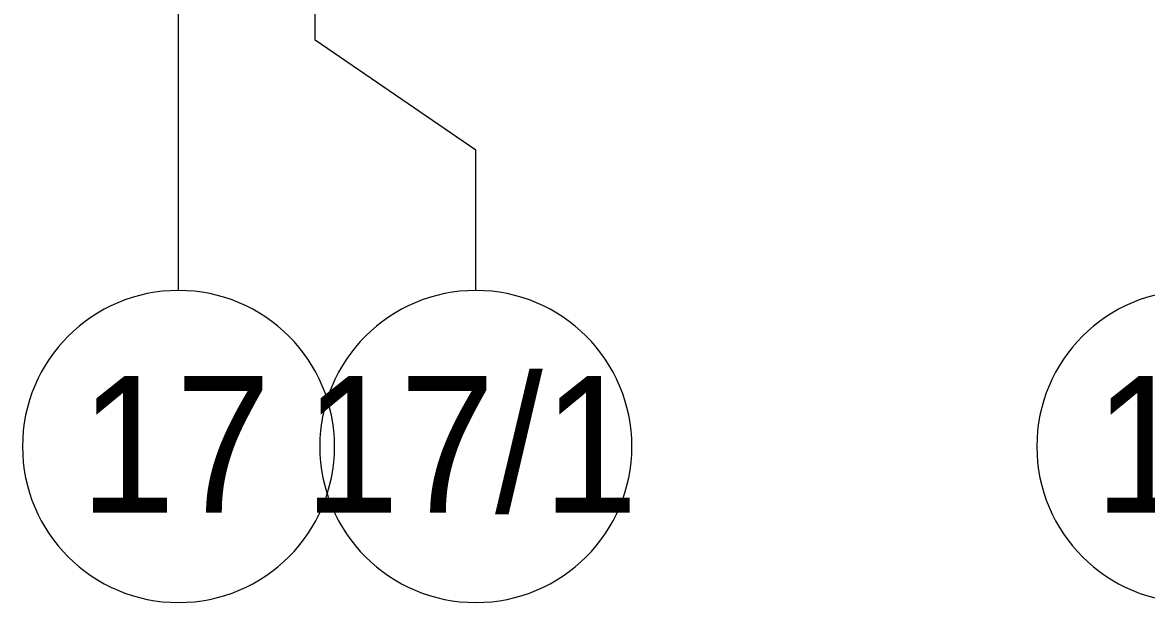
# Model space of a CAD drawing. Header units: millimetres. Extents: x -213911 to 415037, y -3642 to 107391.
# Drawn here: x 59725 to 65487, y -3642 to -668 of the extents above; entities that cross this region are included whole.
import ezdxf

# ---------------------------------------------------------------- set-up
doc = ezdxf.new("R2010")
doc.units = ezdxf.units.MM
doc.layers.add('Оси', color=7, linetype='Continuous', lineweight=9)
doc.layers.add('Оси-1', color=7, linetype='Continuous', lineweight=20)
doc.styles.add('Arial', font='arial.ttf', dxfattribs={"width": 0.9, "height": 700})

# ---------------------------------------------------------------- blocks, each defined once
blk = doc.blocks.new('Ось сетки - D8-29747960-Объем проектирования 1 этажа')
at = {"layer": 'Оси-1'}
for start, end in [(360, 180), (180, 360)]:
    blk.add_arc((0, 0), 4, start, end, dxfattribs=at)

msp = doc.modelspace()

# ---------------------------------------------------------------- linework, layer by layer
at = {"layer": 'Оси'}
for points in [[(60524.7, -2042.3), (60524.7, 2957.7), (60524.7, 22262), (60524.7, 27262)], [(62048.9, -2042.3), (62048.9, -1322.8), (61224.7, -759.5), (61224.7, 4240.5), (61224.7, 22262), (61224.7, 27262)]]:
    msp.add_lwpolyline(points, dxfattribs=at)

# ---------------------------------------------------------------- block references
at = {"layer": 'Оси-1', "xscale": 199.9999999999999, "yscale": 199.9999999999999, "zscale": 199.9999999999999}
for p in [(60524.7, -2842.3), (62048.9, -2842.3), (65724.7, -2842.3)]:
    msp.add_blockref('Ось сетки - D8-29747960-Объем проектирования 1 этажа', p, dxfattribs=at)

# ---------------------------------------------------------------- texts
at = {"layer": 'Оси', "char_height": 700, "attachment_point": 1, "style": 'Arial'}
for s, insert, width in [('17/1', (61168.3, -2481), 2121.265), ('18', (65219.5, -2481), 1212.151), ('17', (60019.5, -2481), 1212.151)]:
    msp.add_mtext(s, dxfattribs=dict(at, insert=insert, width=width))

doc.saveas('drawing.dxf')
